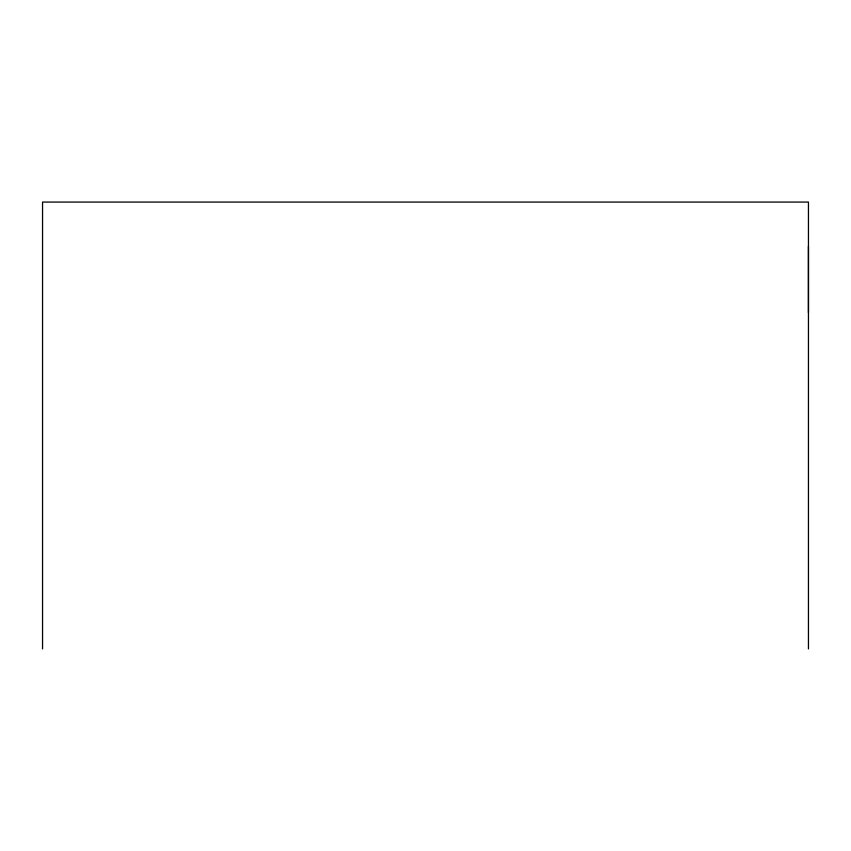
<?xml version="1.0" encoding="UTF-8"?>
<svg xmlns="http://www.w3.org/2000/svg" width="851" height="851" viewBox="0 0 851 851"><rect width="100%" height="100%" fill="white"/><g stroke="black" fill="none" stroke-linecap="round" stroke-linejoin="round"><path stroke-width="1.28" d="M808.45 312.679L808.45 246.237M808.45 648.93L808.45 202.07L42.55 202.07L42.55 648.93"/></g></svg>
